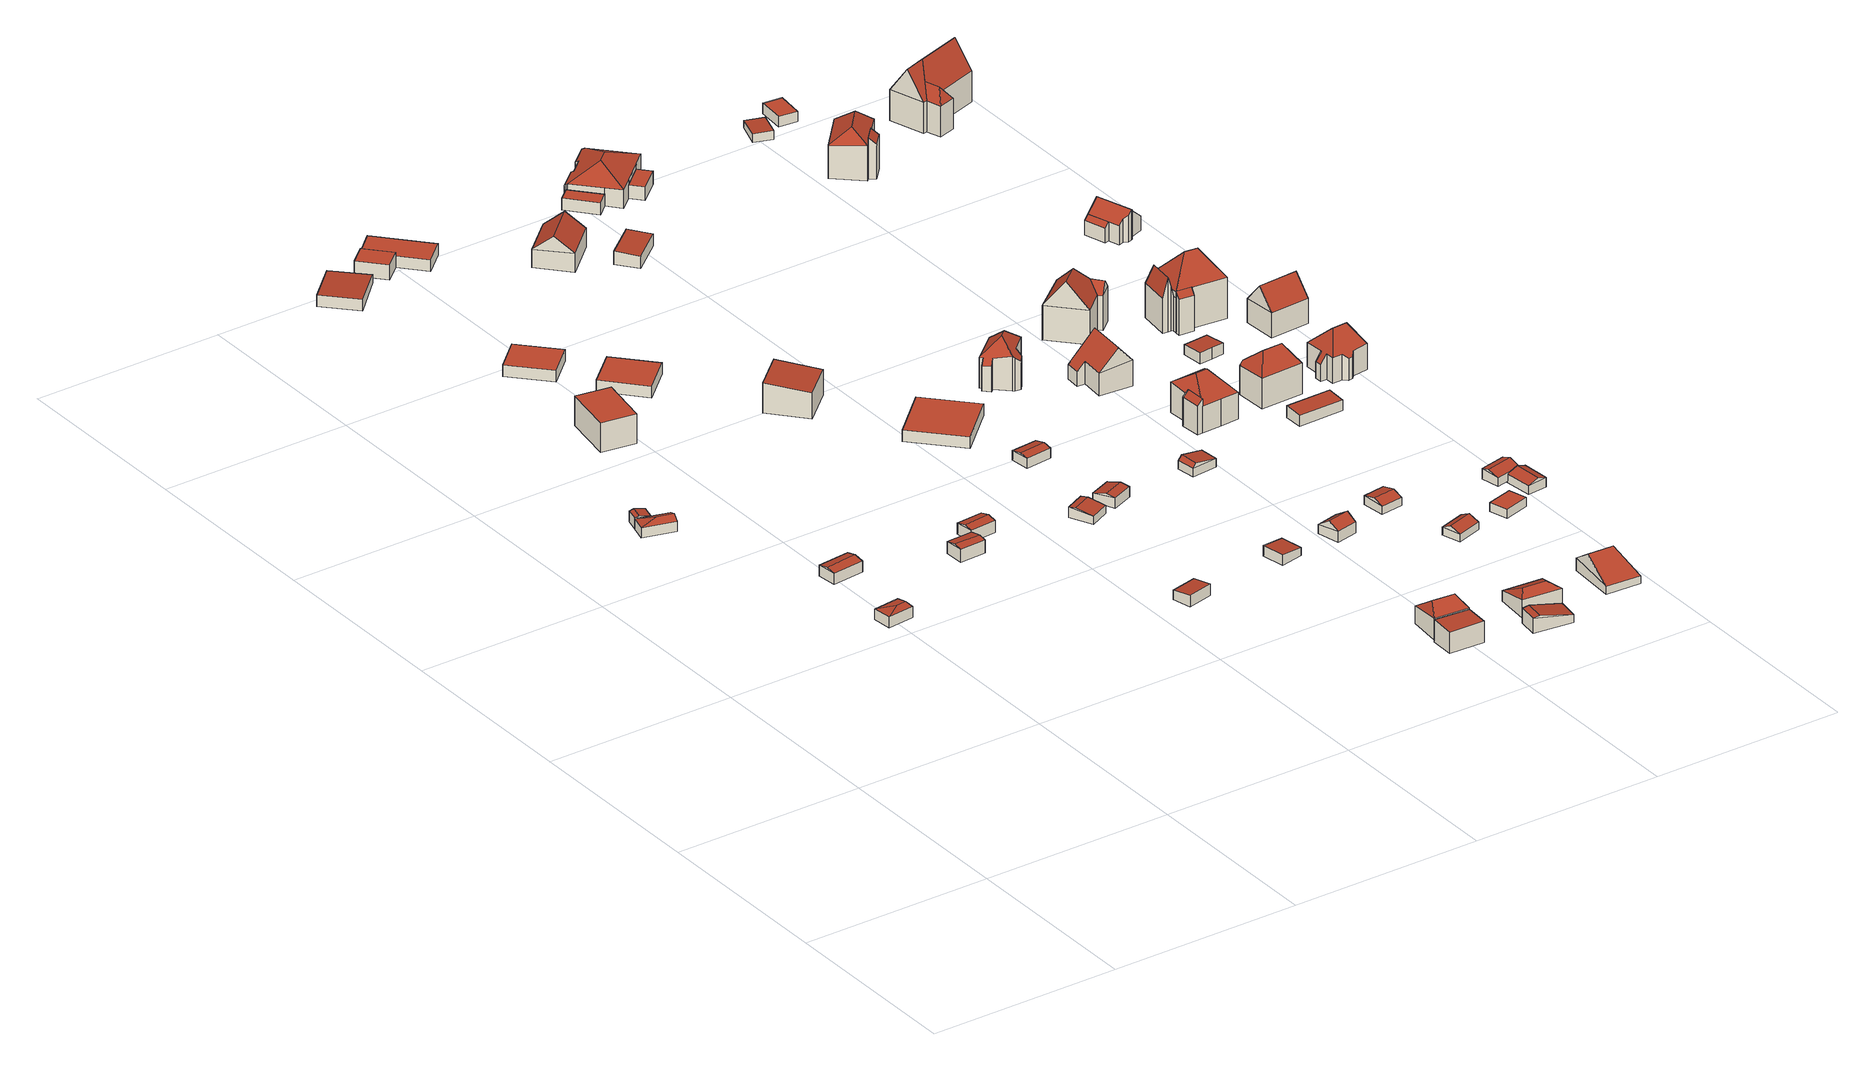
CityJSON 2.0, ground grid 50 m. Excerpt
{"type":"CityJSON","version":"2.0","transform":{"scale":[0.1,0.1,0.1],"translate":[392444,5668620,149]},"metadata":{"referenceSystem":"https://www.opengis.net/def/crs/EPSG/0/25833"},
"CityObjects":{
"building1":{"type":"Building","attributes":{"Gemeindeschluessel":14627140,"Geometrietyp2DReferenz":"3000","function":"31001_9998","roofType":"9999"},"children":["building1-1","building1-2"]},
"building1-1":{"type":"BuildingPart","attributes":{"Dachtyp_tdc":"tdcGableRoof","Dachneigung":10.34,"QualitaetDacherkennung":48,"Geometrietyp2DReferenz":"3000","roofType":"3100","measuredHeight":3.21},"parents":["building1"],"geometry":[{"type":"MultiSurface","lod":"2","boundaries":[[[0,1,2,3,4]],[[1,5,6,2]],[[5,7,8,9,6]],[[5,1,10]],[[0,7,11]],[[1,0,11,10]],[[7,5,10,11]],[[3,2,6,9]],[[4,8,7,0]],[[4,3,9,8]]],"semantics":{"surfaces":[{"type":"WallSurface"},{"type":"RoofSurface"},{"type":"GroundSurface"},{"type":"ClosureSurface"}],"values":[0,0,0,0,0,1,1,2,0,3]}}]},
"building1-2":{"type":"BuildingPart","attributes":{"Dachtyp_tdc":"tdcHipAndGableRoof","Dachneigung":21.65,"QualitaetDacherkennung":57,"Geometrietyp2DReferenz":"3000","roofType":"5000","measuredHeight":3.49},"parents":["building1"],"geometry":[{"type":"MultiSurface","lod":"2","boundaries":[[[12,4,3,13]],[[8,14,15,9]],[[14,16,17,15]],[[16,12,13,17]],[[4,12,18]],[[16,19,18,12]],[[8,4,18,19,14]],[[14,19,16]],[[13,3,9,15,17]],[[9,3,4,8]]],"semantics":{"surfaces":[{"type":"WallSurface"},{"type":"RoofSurface"},{"type":"GroundSurface"},{"type":"ClosureSurface"}],"values":[0,0,0,0,1,1,1,0,2,3]}}]},
"building2":{"type":"Building","attributes":{"Dachtyp_tdc":"tdcHipAndGableRoof","Gemeindeschluessel":14627140,"Dachneigung":10.02,"QualitaetDacherkennung":72,"Geometrietyp2DReferenz":"3000","function":"31001_9998","roofType":"5000","measuredHeight":3.21},"geometry":[{"type":"MultiSurface","lod":"2","boundaries":[[[20,21,22,23]],[[21,24,25,22]],[[24,26,27,25]],[[26,20,23,27]],[[24,21,28]],[[20,26,29]],[[21,20,29,28]],[[26,24,28,29]],[[23,22,25,27]]],"semantics":{"surfaces":[{"type":"WallSurface"},{"type":"RoofSurface"},{"type":"GroundSurface"}],"values":[0,0,0,0,1,0,1,1,2]}}]},
"building3":{"type":"Building","attributes":{"Dachtyp_tdc":"tdcGableRoof","Gemeindeschluessel":14627140,"Dachneigung":11.27,"QualitaetDacherkennung":88,"Geometrietyp2DReferenz":"3000","function":"31001_9998","roofType":"3100","measuredHeight":3.38},"geometry":[{"type":"MultiSurface","lod":"2","boundaries":[[[30,31,32,33]],[[31,34,35,32]],[[34,36,37,35]],[[36,30,33,37]],[[34,31,38]],[[30,36,39]],[[31,30,39,38]],[[36,34,38,39]],[[33,32,35,37]]],"semantics":{"surfaces":[{"type":"WallSurface"},{"type":"RoofSurface"},{"type":"GroundSurface"}],"values":[0,0,0,0,0,0,1,1,2]}}]},
"building4":{"type":"Building","attributes":{"Dachtyp_tdc":"tdcPolyFlatRoof","Gemeindeschluessel":14627140,"Dachneigung":0,"QualitaetDacherkennung":0,"Geometrietyp2DReferenz":"3000","BezugspunktDach":"2000","function":"31001_9998","measuredHeight":7.72},"geometry":[{"type":"MultiSurface","lod":"2","boundaries":[[[40,41,42,43]],[[43,42,44,45]],[[42,41,46,44]],[[41,40,47,46]],[[40,43,45,47]],[[45,44,46,47]]],"semantics":{"surfaces":[{"type":"RoofSurface"},{"type":"WallSurface"},{"type":"GroundSurface"}],"values":[0,1,1,1,1,2]}}]},
"building5":{"type":"Building","attributes":{"Dachtyp_tdc":"tdcGableRoof","Gemeindeschluessel":14627140,"Dachneigung":12.87,"QualitaetDacherkennung":91,"Geometrietyp2DReferenz":"3000","function":"31001_9998","roofType":"3100","measuredHeight":3.84},"geometry":[{"type":"MultiSurface","lod":"2","boundaries":[[[48,49,50,51]],[[49,52,53,50]],[[52,54,55,53]],[[54,48,51,55]],[[52,49,56]],[[48,54,57]],[[49,48,57,56]],[[54,52,56,57]],[[51,50,53,55]]],"semantics":{"surfaces":[{"type":"WallSurface"},{"type":"RoofSurface"},{"type":"GroundSurface"}],"values":[0,0,0,0,0,0,1,1,2]}}]},
"building6":{"type":"Building","attributes":{"Dachtyp_tdc":"tdcPolyFlatRoof","Gemeindeschluessel":14627140,"Dachneigung":0,"QualitaetDacherkennung":0,"Geometrietyp2DReferenz":"3000","BezugspunktDach":"2000","function":"31001_9998","measuredHeight":3},"geometry":[{"type":"MultiSurface","lod":"2","boundaries":[[[58,59,60,61]],[[61,60,62,63]],[[60,59,64,62]],[[59,58,65,64]],[[58,61,63,65]],[[63,62,64,65]]],"semantics":{"surfaces":[{"type":"RoofSurface"},{"type":"WallSurface"},{"type":"GroundSurface"}],"values":[0,1,1,1,1,2]}}]},
"building7":{"type":"Building","attributes":{"Dachtyp_tdc":"tdcPolyFlatRoof","Gemeindeschluessel":14627140,"Dachneigung":3.68,"QualitaetDacherkennung":60,"Geometrietyp2DReferenz":"3000","function":"31001_9998","roofType":"2100","measuredHeight":3},"geometry":[{"type":"MultiSurface","lod":"2","boundaries":[[[66,67,68,69]],[[67,70,71,68]],[[70,72,73,71]],[[72,66,69,73]],[[72,70,67,66]],[[69,68,71,73]]],"semantics":{"surfaces":[{"type":"WallSurface"},{"type":"RoofSurface"},{"type":"GroundSurface"}],"values":[0,0,0,0,1,2]}}]},
"building8":{"type":"Building","attributes":{"Dachtyp_tdc":"tdcGableRoof","Gemeindeschluessel":14627140,"Dachneigung":13.93,"QualitaetDacherkennung":88,"Geometrietyp2DReferenz":"3000","function":"31001_9998","roofType":"3100","measuredHeight":3.6},"geometry":[{"type":"MultiSurface","lod":"2","boundaries":[[[74,75,76,77]],[[75,78,79,76]],[[78,80,81,79]],[[80,74,77,81]],[[78,75,82]],[[74,80,83]],[[75,74,83,82]],[[80,78,82,83]],[[77,76,79,81]]],"semantics":{"surfaces":[{"type":"WallSurface"},{"type":"RoofSurface"},{"type":"GroundSurface"}],"values":[0,0,0,0,0,0,1,1,2]}}]},
"building9":{"type":"Building","attributes":{"Dachtyp_tdc":"tdcPolyFlatRoof","Gemeindeschluessel":14627140,"Dachneigung":0,"QualitaetDacherkennung":75,"Geometrietyp2DReferenz":"3000","function":"31001_9998","roofType":"1000","measuredHeight":3},"geometry":[{"type":"MultiSurface","lod":"2","boundaries":[[[84,85,86,87]],[[85,88,89,86]],[[88,90,91,89]],[[90,84,87,91]],[[90,88,85,84]],[[87,86,89,91]]],"semantics":{"surfaces":[{"type":"WallSurface"},{"type":"RoofSurface"},{"type":"GroundSurface"}],"values":[0,0,0,0,1,2]}}]},
"building10":{"type":"Building","attributes":{"Dachtyp_tdc":"tdcPolyFlatRoof","Gemeindeschluessel":14627140,"Dachneigung":5.53,"QualitaetDacherkennung":72,"Geometrietyp2DReferenz":"3000","function":"31001_9998","roofType":"2100","measuredHeight":2.94},"geometry":[{"type":"MultiSurface","lod":"2","boundaries":[[[92,93,94,95]],[[93,96,97,94]],[[96,98,99,97]],[[98,92,95,99]],[[98,96,93,92]],[[95,94,97,99]]],"semantics":{"surfaces":[{"type":"WallSurface"},{"type":"RoofSurface"},{"type":"GroundSurface"}],"values":[0,0,0,0,1,2]}}]},
"building11":{"type":"Building","attributes":{"Gemeindeschluessel":14627140,"Geometrietyp2DReferenz":"3000","function":"31001_9998","roofType":"9999"},"children":["building11-1","building11-2"]},
"building11-1":{"type":"BuildingPart","attributes":{"Dachtyp_tdc":"tdcPolyFlatRoof","Dachneigung":0,"QualitaetDacherkennung":86,"Geometrietyp2DReferenz":"3000","roofType":"1000","measuredHeight":3.89},"parents":["building11"],"geometry":[{"type":"MultiSurface","lod":"2","boundaries":[[[100,101,102,103,104]],[[101,105,106,102]],[[105,107,108,109,106]],[[107,105,101,100]],[[103,102,106,109]],[[104,108,107,100]],[[104,103,109,108]]],"semantics":{"surfaces":[{"type":"WallSurface"},{"type":"RoofSurface"},{"type":"GroundSurface"},{"type":"ClosureSurface"}],"values":[0,0,0,1,2,0,3]}}]},
"building11-2":{"type":"BuildingPart","attributes":{"Dachtyp_tdc":"tdcPolyFlatRoof","Dachneigung":0,"QualitaetDacherkennung":66,"Geometrietyp2DReferenz":"3000","roofType":"1000","measuredHeight":3},"parents":["building11"],"geometry":[{"type":"MultiSurface","lod":"2","boundaries":[[[110,111,112,113]],[[111,114,115,112]],[[114,104,103,115]],[[108,110,113,109]],[[108,104,114,111,110]],[[113,112,115,103,109]],[[109,103,104,108]]],"semantics":{"surfaces":[{"type":"WallSurface"},{"type":"RoofSurface"},{"type":"GroundSurface"},{"type":"ClosureSurface"}],"values":[0,0,0,0,1,2,3]}}]},
"building12":{"type":"Building","attributes":{"Dachtyp_tdc":"tdcGableRoof","Gemeindeschluessel":14627140,"Dachneigung":11.43,"QualitaetDacherkennung":85,"Geometrietyp2DReferenz":"3000","function":"31001_9998","roofType":"3100","measuredHeight":3.04},"geometry":[{"type":"MultiSurface","lod":"2","boundaries":[[[116,117,118,119]],[[117,120,121,118]],[[120,122,123,121]],[[122,116,119,123]],[[120,117,124]],[[116,122,125]],[[117,116,125,124]],[[122,120,124,125]],[[119,118,121,123]]],"semantics":{"surfaces":[{"type":"WallSurface"},{"type":"RoofSurface"},{"type":"GroundSurface"}],"values":[0,0,0,0,0,0,1,1,2]}}]},
"building13":{"type":"Building","attributes":{"Dachtyp_tdc":"tdcPolyFlatRoof","Gemeindeschluessel":14627140,"Dachneigung":6.08,"QualitaetDacherkennung":38,"Geometrietyp2DReferenz":"3000","function":"31001_9998","roofType":"2100","measuredHeight":7.87},"geometry":[{"type":"MultiSurface","lod":"2","boundaries":[[[126,127,128,129]],[[127,130,131,128]],[[130,132,133,131]],[[132,126,129,133]],[[132,130,127,126]],[[129,128,131,133]]],"semantics":{"surfaces":[{"type":"WallSurface"},{"type":"RoofSurface"},{"type":"GroundSurface"}],"values":[0,0,0,0,1,2]}}]},
"building14":{"type":"Building","attributes":{"Dachtyp_tdc":"tdcGableRoof","Gemeindeschluessel":14627140,"Dachneigung":15.18,"QualitaetDacherkennung":84,"Geometrietyp2DReferenz":"3000","function":"31001_9998","roofType":"3100","measuredHeight":3.23},"geometry":[{"type":"MultiSurface","lod":"2","boundaries":[[[134,135,136,137]],[[135,138,139,136]],[[138,140,141,139]],[[140,134,137,141]],[[138,135,142]],[[134,140,143]],[[135,134,143,142]],[[140,138,142,143]],[[137,136,139,141]]],"semantics":{"surfaces":[{"type":"WallSurface"},{"type":"RoofSurface"},{"type":"GroundSurface"}],"values":[0,0,0,0,0,0,1,1,2]}}]},
"building15":{"type":"Building","attributes":{"Dachtyp_tdc":"tdcGableRoof","Gemeindeschluessel":14627140,"Dachneigung":14.74,"QualitaetDacherkennung":85,"Geometrietyp2DReferenz":"3000","function":"31001_9998","roofType":"3100","measuredHeight":3.11},"geometry":[{"type":"MultiSurface","lod":"2","boundaries":[[[144,145,146,147]],[[145,148,149,146]],[[148,150,151,149]],[[150,144,147,151]],[[148,145,152]],[[144,150,153]],[[145,144,153,152]],[[150,148,152,153]],[[147,146,149,151]]],"semantics":{"surfaces":[{"type":"WallSurface"},{"type":"RoofSurface"},{"type":"GroundSurface"}],"values":[0,0,0,0,0,0,1,1,2]}}]},
"building16":{"type":"Building","attributes":{"Dachtyp_tdc":"tdcPolyFlatRoof","Gemeindeschluessel":14627140,"Dachneigung":0,"QualitaetDacherkennung":0,"Geometrietyp2DReferenz":"3000","BezugspunktDach":"2000","function":"31001_9998","measuredHeight":3},"geometry":[{"type":"MultiSurface","lod":"2","boundaries":[[[154,155,156,157]],[[157,156,158,159]],[[156,155,160,158]],[[155,154,161,160]],[[154,157,159,161]],[[159,158,160,161]]],"semantics":{"surfaces":[{"type":"RoofSurface"},{"type":"WallSurface"},{"type":"GroundSurface"}],"values":[0,1,1,1,1,2]}}]},
"building17":{"type":"Building","attributes":{"Dachtyp_tdc":"tdcPolyFlatRoof","Gemeindeschluessel":14627140,"Dachneigung":4.8,"QualitaetDacherkennung":58,"Geometrietyp2DReferenz":"3000","function":"31001_9998","roofType":"2100","measuredHeight":2.65},"geometry":[{"type":"MultiSurface","lod":"2","boundaries":[[[162,163,164,165]],[[163,166,167,164]],[[166,168,169,167]],[[168,162,165,169]],[[168,166,163,162]],[[165,164,167,169]]],"semantics":{"surfaces":[{"type":"WallSurface"},{"type":"RoofSurface"},{"type":"GroundSurface"}],"values":[0,0,0,0,1,2]}}]},
"building18":{"type":"Building","attributes":{"Dachtyp_tdc":"tdcPolyFlatRoof","Gemeindeschluessel":14627140,"Dachneigung":2.95,"QualitaetDacherkennung":82,"Geometrietyp2DReferenz":"3000","function":"31001_9998","roofType":"2100","measuredHeight":5.86},"geometry":[{"type":"MultiSurface","lod":"2","boundaries":[[[170,171,172,173]],[[171,174,175,172]],[[174,176,177,175]],[[176,170,173,177]],[[176,174,171,170]],[[173,172,175,177]]],"semantics":{"surfaces":[{"type":"WallSurface"},{"type":"RoofSurface"},{"type":"GroundSurface"}],"values":[0,0,0,0,1,2]}}]},
"building19":{"type":"Building","attributes":{"Dachtyp_tdc":"tdcHipRoof","Gemeindeschluessel":14627140,"Dachneigung":34.9,"QualitaetDacherkennung":79,"Geometrietyp2DReferenz":"3000","function":"31001_9998","roofType":"3200","measuredHeight":8.19},"geometry":[{"type":"MultiSurface","lod":"2","boundaries":[[[178,179,180,181]],[[179,182,183,180]],[[182,184,185,183]],[[184,178,181,185]],[[182,179,186]],[[178,184,187]],[[179,178,187,186]],[[184,182,186,187]],[[181,180,183,185]]],"semantics":{"surfaces":[{"type":"WallSurface"},{"type":"RoofSurface"},{"type":"GroundSurface"}],"values":[0,0,0,0,1,1,1,1,2]}}]},
"building20":{"type":"Building","attributes":{"Dachtyp_tdc":"tdcGableRoof","Gemeindeschluessel":14627140,"Dachneigung":38.11,"QualitaetDacherkennung":76,"Geometrietyp2DReferenz":"3000","function":"31001_9998","roofType":"3100","measuredHeight":8.64},"geometry":[{"type":"MultiSurface","lod":"2","boundaries":[[[188,189,190,191]],[[189,192,193,190]],[[192,194,195,193]],[[194,188,191,195]],[[192,189,196]],[[188,194,197]],[[189,188,197,196]],[[194,192,196,197]],[[191,190,193,195]]],"semantics":{"surfaces":[{"type":"WallSurface"},{"type":"RoofSurface"},{"type":"GroundSurface"}],"values":[0,0,0,0,0,0,1,1,2]}}]},
"building21":{"type":"Building","attributes":{"Dachtyp_tdc":"tdcGableRoof","Gemeindeschluessel":14627140,"Dachneigung":33.96,"QualitaetDacherkennung":86,"Geometrietyp2DReferenz":"3000","function":"31001_9998","roofType":"3100","measuredHeight":4.71},"geometry":[{"type":"MultiSurface","lod":"2","boundaries":[[[198,199,200,201]],[[199,202,203,200]],[[202,204,205,203]],[[204,198,201,205]],[[202,199,206]],[[198,204,207]],[[199,198,207,206]],[[204,202,206,207]],[[201,200,203,205]]],"semantics":{"surfaces":[{"type":"WallSurface"},{"type":"RoofSurface"},{"type":"GroundSurface"}],"values":[0,0,0,0,0,0,1,1,2]}}]},
"building22":{"type":"Building","attributes":{"Dachtyp_tdc":"tdcPolyFlatRoof","Gemeindeschluessel":14627140,"Dachneigung":3.11,"QualitaetDacherkennung":86,"Geometrietyp2DReferenz":"3000","function":"31001_9998","roofType":"2100","measuredHeight":3.48},"geometry":[{"type":"MultiSurface","lod":"2","boundaries":[[[208,209,210,211]],[[209,212,213,210]],[[212,214,215,213]],[[214,208,211,215]],[[214,212,209,208]],[[211,210,213,215]]],"semantics":{"surfaces":[{"type":"WallSurface"},{"type":"RoofSurface"},{"type":"GroundSurface"}],"values":[0,0,0,0,1,2]}}]},
"building23":{"type":"Building","attributes":{"Dachtyp_tdc":"tdcGableRoof","Gemeindeschluessel":14627140,"Dachneigung":10.41,"QualitaetDacherkennung":19,"Geometrietyp2DReferenz":"3000","function":"31001_9998","roofType":"3100","measuredHeight":3.31},"geometry":[{"type":"MultiSurface","lod":"2","boundaries":[[[216,217,218,219]],[[217,220,221,218]],[[220,222,223,221]],[[222,216,219,223]],[[220,217,224]],[[216,222,225]],[[217,216,225,224]],[[222,220,224,225]],[[219,218,221,223]]],"semantics":{"surfaces":[{"type":"WallSurface"},{"type":"RoofSurface"},{"type":"GroundSurface"}],"values":[0,0,0,0,0,0,1,1,2]}}]},
"building24":{"type":"Building","attributes":{"Dachtyp_tdc":"tdcGableRoof","Gemeindeschluessel":14627140,"Dachneigung":13.57,"QualitaetDacherkennung":17,"Geometrietyp2DReferenz":"3000","function":"31001_9998","roofType":"3100","measuredHeight":4.27},"geometry":[{"type":"MultiSurface","lod":"2","boundaries":[[[226,227,228,229]],[[227,230,231,228]],[[230,232,233,231]],[[232,226,229,233]],[[230,227,234]],[[226,232,235]],[[227,226,235,234]],[[232,230,234,235]],[[229,228,231,233]]],"semantics":{"surfaces":[{"type":"WallSurface"},{"type":"RoofSurface"},{"type":"GroundSurface"}],"values":[0,0,0,0,0,0,1,1,2]}}]},
"building25":{"type":"Building","attributes":{"Dachtyp_tdc":"tdcHipRoof","Gemeindeschluessel":14627140,"Dachneigung":29.01,"QualitaetDacherkennung":57,"Geometrietyp2DReferenz":"3000","function":"31001_9998","roofType":"3200","measuredHeight":6.36},"geometry":[{"type":"MultiSurface","lod":"2","boundaries":[[[236,237,238,239]],[[237,240,241,238]],[[240,242,243,241]],[[242,236,239,243]],[[240,237,244]],[[236,242,245]],[[237,236,245,244]],[[242,240,244,245]],[[239,238,241,243]]],"semantics":{"surfaces":[{"type":"WallSurface"},{"type":"RoofSurface"},{"type":"GroundSurface"}],"values":[0,0,0,0,1,1,1,1,2]}}]},
"building26":{"type":"Building","attributes":{"Dachtyp_tdc":"tdcPolyFlatRoof","Gemeindeschluessel":14627140,"Dachneigung":0,"QualitaetDacherkennung":51,"Geometrietyp2DReferenz":"3000","function":"31001_9998","roofType":"1000","measuredHeight":3.09},"geometry":[{"type":"MultiSurface","lod":"2","boundaries":[[[246,247,248,249]],[[247,250,251,248]],[[250,252,253,251]],[[252,246,249,253]],[[252,250,247,246]],[[249,248,251,253]]],"semantics":{"surfaces":[{"type":"WallSurface"},{"type":"RoofSurface"},{"type":"GroundSurface"}],"values":[0,0,0,0,1,2]}}]},
"building27":{"type":"Building","attributes":{"Dachtyp_tdc":"tdcHipRoof","Gemeindeschluessel":14627140,"Dachneigung":44.35,"QualitaetDacherkennung":67,"Geometrietyp2DReferenz":"3000","function":"31001_9998","roofType":"3200","measuredHeight":12.16},"geometry":[{"type":"MultiSurface","lod":"2","boundaries":[[[254,255,256,257]],[[255,258,259,256]],[[258,260,261,259]],[[260,262,263,261]],[[262,264,265,263]],[[264,266,267,265]],[[266,268,269,267]],[[268,270,271,269]],[[270,272,273,271]],[[272,274,275,273]],[[274,276,277,275]],[[276,278,279,277]],[[278,280,281,279]],[[280,282,283,281]],[[282,254,257,283]],[[278,276,274,272,270,284]],[[268,266,264,262,260,258,285]],[[270,268,285,284]],[[258,255,254,282,280,278,284,285]],[[257,256,259,261,263,265,267,269,271,273,275,277,279,281,283]]],"semantics":{"surfaces":[{"type":"WallSurface"},{"type":"RoofSurface"},{"type":"GroundSurface"}],"values":[0,0,0,0,0,0,0,0,0,0,0,0,0,0,0,1,1,1,1,2]}}]},
"building28":{"type":"Building","attributes":{"Dachtyp_tdc":"tdcGableRoof","Gemeindeschluessel":14627140,"Dachneigung":13.38,"QualitaetDacherkennung":91,"Geometrietyp2DReferenz":"3000","function":"31001_9998","roofType":"3100","measuredHeight":3.22},"geometry":[{"type":"MultiSurface","lod":"2","boundaries":[[[286,287,288,289]],[[287,290,291,288]],[[290,292,293,291]],[[292,286,289,293]],[[290,287,294]],[[286,292,295]],[[287,286,295,294]],[[292,290,294,295]],[[289,288,291,293]]],"semantics":{"surfaces":[{"type":"WallSurface"},{"type":"RoofSurface"},{"type":"GroundSurface"}],"values":[0,0,0,0,0,0,1,1,2]}}]},
"building29":{"type":"Building","attributes":{"Dachtyp_tdc":"tdcGableRoof","Gemeindeschluessel":14627140,"Dachneigung":25.13,"QualitaetDacherkennung":77,"Geometrietyp2DReferenz":"3000","function":"31001_9998","roofType":"3100","measuredHeight":3.19},"geometry":[{"type":"MultiSurface","lod":"2","boundaries":[[[296,297,298,299]],[[297,300,301,298]],[[300,302,303,301]],[[302,296,299,303]],[[300,297,304]],[[296,302,305]],[[297,296,305,304]],[[302,300,304,305]],[[299,298,301,303]]],"semantics":{"surfaces":[{"type":"WallSurface"},{"type":"RoofSurface"},{"type":"GroundSurface"}],"values":[0,0,0,0,0,0,1,1,2]}}]},
"building30":{"type":"Building","attributes":{"Gemeindeschluessel":14627140,"Geometrietyp2DReferenz":"3000","function":"31001_9998","roofType":"9999"},"children":["building30-1","building30-2"]},
"building30-1":{"type":"BuildingPart","attributes":{"Dachtyp_tdc":"tdcPolyFlatRoof","Dachneigung":0,"QualitaetDacherkennung":54,"Geometrietyp2DReferenz":"3000","roofType":"1000","measuredHeight":3.45},"parents":["building30"],"geometry":[{"type":"MultiSurface","lod":"2","boundaries":[[[306,307,308,309]],[[307,310,311,308]],[[310,312,313,311]],[[312,310,307,306]],[[309,308,311,313]],[[309,313,312,306]]],"semantics":{"surfaces":[{"type":"WallSurface"},{"type":"RoofSurface"},{"type":"GroundSurface"},{"type":"ClosureSurface"}],"values":[0,0,0,1,2,3]}}]},
"building30-2":{"type":"BuildingPart","attributes":{"Dachtyp_tdc":"tdcHipRoof","Dachneigung":27.83,"QualitaetDacherkennung":38,"Geometrietyp2DReferenz":"3000","roofType":"3200","measuredHeight":7.8},"parents":["building30"],"geometry":[{"type":"MultiSurface","lod":"2","boundaries":[[[314,315,316,317]],[[315,318,319,316]],[[318,320,321,319]],[[320,322,323,321]],[[322,324,325,323]],[[324,326,327,325]],[[326,328,329,327]],[[328,330,331,329]],[[330,332,306,309,331]],[[333,334,335,313,312]],[[334,336,249,335]],[[336,337,338,249]],[[337,339,253,338]],[[339,340,341,253]],[[340,314,317,341]],[[337,336,334,342]],[[330,328,326,343]],[[334,333,332,330,343,342]],[[326,324,322,320,318,315,314,340,339,337,342,343]],[[317,316,319,321,323,325,327,329,331,309,313,335,249,338,253,341]],[[312,306,332,333]],[[312,313,309,306]]],"semantics":{"surfaces":[{"type":"WallSurface"},{"type":"RoofSurface"},{"type":"GroundSurface"},{"type":"ClosureSurface"}],"values":[0,0,0,0,0,0,0,0,0,0,0,0,0,0,0,1,1,1,1,2,0,3]}}]},
"building31":{"type":"Building","attributes":{"Gemeindeschluessel":14627140,"Geometrietyp2DReferenz":"3000","function":"31001_9998","roofType":"9999"},"children":["building31-1","building31-2"]},
"building31-1":{"type":"BuildingPart","attributes":{"Dachtyp_tdc":"tdcHipRoof","Dachneigung":29.07,"QualitaetDacherkennung":39,"Geometrietyp2DReferenz":"3000","roofType":"3200","measuredHeight":10.94},"parents":["building31"],"geometry":[{"type":"MultiSurface","lod":"2","boundaries":[[[344,345,346,347]],[[345,348,349,346]],[[348,350,351,349]],[[350,352,353,351]],[[352,354,355,353]],[[350,348,356]],[[345,344,354,357]],[[348,345,357,356]],[[354,352,350,356,357]],[[347,346,349,351,353,355]],[[347,355,354,344]]],"semantics":{"surfaces":[{"type":"WallSurface"},{"type":"RoofSurface"},{"type":"GroundSurface"},{"type":"ClosureSurface"}],"values":[0,0,0,0,0,1,1,1,1,2,3]}}]},
"building31-2":{"type":"BuildingPart","attributes":{"Dachtyp_tdc":"tdcPolyFlatRoof","Dachneigung":42.06,"QualitaetDacherkennung":63,"Geometrietyp2DReferenz":"3000","roofType":"2100","measuredHeight":8.87},"parents":["building31"],"geometry":[{"type":"MultiSurface","lod":"2","boundaries":[[[358,359,344,347,360]],[[361,362,363,355]],[[362,358,360,363]],[[362,361,359,358]],[[360,347,355,363]],[[355,354,344,359,361]],[[355,347,344,354]]],"semantics":{"surfaces":[{"type":"WallSurface"},{"type":"RoofSurface"},{"type":"GroundSurface"},{"type":"ClosureSurface"}],"values":[0,0,0,1,2,0,3]}}]},
"building32":{"type":"Building","attributes":{"Dachtyp_tdc":"tdcFreeFormRoof","Gemeindeschluessel":14627140,"Dachneigung":45.36,"QualitaetDacherkennung":66,"Geometrietyp2DReferenz":"3000","function":"31001_9998","roofType":"5000","measuredHeight":11.01},"geometry":[{"type":"MultiSurface","lod":"2","boundaries":[[[364,365,366,367]],[[365,368,369,366]],[[368,370,371,369]],[[370,372,373,371]],[[372,374,375,373]],[[374,376,377,375]],[[376,378,379,377]],[[378,380,381,379]],[[380,382,383,381]],[[382,364,367,383]],[[365,364,384,385,370,368]],[[378,376,374,372,385,384,382,380]],[[372,370,385]],[[364,382,384]],[[367,366,369,371,373,375,377,379,381,383]]],"semantics":{"surfaces":[{"type":"WallSurface"},{"type":"RoofSurface"},{"type":"GroundSurface"}],"values":[0,0,0,0,0,0,0,0,0,0,1,1,0,0,2]}}]},
"building33":{"type":"Building","attributes":{"Dachtyp_tdc":"tdcHipAndGableRoof","Gemeindeschluessel":14627140,"Dachneigung":30,"QualitaetDacherkennung":54,"Geometrietyp2DReferenz":"3000","function":"31001_9998","roofType":"5000","measuredHeight":6.61},"geometry":[{"type":"MultiSurface","lod":"2","boundaries":[[[386,387,388,389]],[[387,390,391,388]],[[390,392,393,391]],[[392,386,389,393]],[[390,387,394]],[[386,392,395]],[[387,386,395,394]],[[392,390,394,395]],[[389,388,391,393]]],"semantics":{"surfaces":[{"type":"WallSurface"},{"type":"RoofSurface"},{"type":"GroundSurface"}],"values":[0,0,0,0,1,0,1,1,2]}}]},
"building34":{"type":"Building","attributes":{"Dachtyp_tdc":"tdcPolyFlatRoof","Gemeindeschluessel":14627140,"Dachneigung":0,"QualitaetDacherkennung":84,"Geometrietyp2DReferenz":"3000","function":"31001_9998","roofType":"1000","measuredHeight":2.43},"geometry":[{"type":"MultiSurface","lod":"2","boundaries":[[[396,397,398,399]],[[397,400,401,398]],[[400,402,403,401]],[[402,396,399,403]],[[402,400,397,396]],[[399,398,401,403]]],"semantics":{"surfaces":[{"type":"WallSurface"},{"type":"RoofSurface"},{"type":"GroundSurface"}],"values":[0,0,0,0,1,2]}}]},
"building35":{"type":"Building","attributes":{"Dachtyp_tdc":"tdcPolyFlatRoof","Gemeindeschluessel":14627140,"Dachneigung":3.01,"QualitaetDacherkennung":94,"Geometrietyp2DReferenz":"3000","function":"31001_9998","roofType":"2100","measuredHeight":3.12},"geometry":[{"type":"MultiSurface","lod":"2","boundaries":[[[404,405,406,407]],[[405,408,409,406]],[[408,410,411,409]],[[410,404,407,411]],[[410,408,405,404]],[[407,406,409,411]]],"semantics":{"surfaces":[{"type":"WallSurface"},{"type":"RoofSurface"},{"type":"GroundSurface"}],"values":[0,0,0,0,1,2]}}]},
"building36":{"type":"Building","attributes":{"Dachtyp_tdc":"tdcFreeFormRoof","Gemeindeschluessel":14627140,"Dachneigung":24.2,"QualitaetDacherkennung":83,"Geometrietyp2DReferenz":"3000","function":"31001_9998","roofType":"5000","measuredHeight":3.45},"geometry":[{"type":"MultiSurface","lod":"2","boundaries":[[[412,413,414,415]],[[413,416,417,414]],[[416,418,419,417]],[[418,412,415,419]],[[420,421,416,413]],[[418,421,420,412]],[[413,412,420]],[[418,416,421]],[[415,414,417,419]]],"semantics":{"surfaces":[{"type":"WallSurface"},{"type":"RoofSurface"},{"type":"GroundSurface"}],"values":[0,0,0,0,1,1,0,0,2]}}]},
"building37":{"type":"Building","attributes":{"Dachtyp_tdc":"tdcFreeFormRoof","Gemeindeschluessel":14627140,"Dachneigung":39.81,"QualitaetDacherkennung":50,"Geometrietyp2DReferenz":"3000","function":"31001_9998","roofType":"5000","measuredHeight":11.84},"geometry":[{"type":"MultiSurface","lod":"2","boundaries":[[[422,423,424,425]],[[423,426,427,424]],[[426,428,429,427]],[[428,430,431,429]],[[430,432,433,431]],[[432,434,435,433]],[[434,436,437,435]],[[436,422,425,437]],[[436,438,439,422]],[[434,432,440,441]],[[434,441,438,436]],[[441,440,430,428,426,423,439,438]],[[423,422,439]],[[432,430,440]],[[425,424,427,429,431,433,435,437]]],"semantics":{"surfaces":[{"type":"WallSurface"},{"type":"RoofSurface"},{"type":"GroundSurface"}],"values":[0,0,0,0,0,0,0,0,1,1,1,1,0,0,2]}}]},
"building38":{"type":"Building","attributes":{"Dachtyp_tdc":"tdcGableRoof","Gemeindeschluessel":14627140,"Dachneigung":19.53,"QualitaetDacherkennung":90,"Geometrietyp2DReferenz":"3000","function":"31001_9998","roofType":"3100","measuredHeight":3.29},"geometry":[{"type":"MultiSurface","lod":"2","boundaries":[[[442,443,444,445]],[[443,446,447,444]],[[446,448,449,447]],[[448,442,445,449]],[[446,443,450]],[[442,448,451]],[[443,442,451,450]],[[448,446,450,451]],[[445,444,447,449]]],"semantics":{"surfaces":[{"type":"WallSurface"},{"type":"RoofSurface"},{"type":"GroundSurface"}],"values":[0,0,0,0,0,0,1,1,2]}}]},
"building39":{"type":"Building","attributes":{"Dachtyp_tdc":"tdcFreeFormRoof","Gemeindeschluessel":14627140,"Dachneigung":51.19,"QualitaetDacherkennung":17,"Geometrietyp2DReferenz":"3000","function":"31001_9998","roofType":"5000","measuredHeight":15.91},"geometry":[{"type":"MultiSurface","lod":"2","boundaries":[[[452,453,454,455]],[[453,456,457,454]],[[456,458,459,457]],[[458,460,461,459]],[[460,462,463,461]],[[462,452,455,463]],[[464,465,466,462,460]],[[467,464,460,458]],[[467,458,456]],[[465,464,467,456,453]],[[466,465,453,452]],[[466,452,462]],[[455,454,457,459,461,463]]],"semantics":{"surfaces":[{"type":"WallSurface"},{"type":"RoofSurface"},{"type":"GroundSurface"}],"values":[0,0,0,0,0,0,1,1,0,1,1,0,2]}}]},
"building40":{"type":"Building","attributes":{"Dachtyp_tdc":"tdcPolyFlatRoof","Gemeindeschluessel":14627140,"Dachneigung":3.16,"QualitaetDacherkennung":82,"Geometrietyp2DReferenz":"3000","function":"31001_9998","roofType":"2100","measuredHeight":2.9},"geometry":[{"type":"MultiSurface","lod":"2","boundaries":[[[468,469,470,471]],[[469,472,473,470]],[[472,474,475,473]],[[474,476,477,475]],[[476,478,479,477]],[[478,468,471,479]],[[478,476,474,472,469,468]],[[471,470,473,475,477,479]]],"semantics":{"surfaces":[{"type":"WallSurface"},{"type":"RoofSurface"},{"type":"GroundSurface"}],"values":[0,0,0,0,0,0,1,2]}}]},
"building41":{"type":"Building","attributes":{"Dachtyp_tdc":"tdcHipRoof","Gemeindeschluessel":14627140,"Dachneigung":42.81,"QualitaetDacherkennung":60,"Geometrietyp2DReferenz":"3000","function":"31001_9998","roofType":"3200","measuredHeight":11.01},"geometry":[{"type":"MultiSurface","lod":"2","boundaries":[[[480,481,482,483]],[[481,484,485,482]],[[484,486,487,485]],[[486,488,489,487]],[[488,490,491,489]],[[490,492,493,491]],[[492,494,495,493]],[[494,496,497,495]],[[496,498,499,497]],[[498,500,501,499]],[[500,502,503,501]],[[502,480,483,503]],[[498,496,504]],[[494,492,490,488,486,484,505]],[[496,494,505,504]],[[484,481,480,502,500,498,504,505]],[[483,482,485,487,489,491,493,495,497,499,501,503]]],"semantics":{"surfaces":[{"type":"WallSurface"},{"type":"RoofSurface"},{"type":"GroundSurface"}],"values":[0,0,0,0,0,0,0,0,0,0,0,0,1,1,1,1,2]}}]},
"building42":{"type":"Building","attributes":{"Dachtyp_tdc":"tdcPolyFlatRoof","Gemeindeschluessel":14627140,"Dachneigung":2.97,"QualitaetDacherkennung":82,"Geometrietyp2DReferenz":"3000","function":"31001_9998","roofType":"2100","measuredHeight":2.33},"geometry":[{"type":"MultiSurface","lod":"2","boundaries":[[[506,507,508,509]],[[507,510,511,508]],[[510,512,513,511]],[[512,506,509,513]],[[512,510,507,506]],[[509,508,511,513]]],"semantics":{"surfaces":[{"type":"WallSurface"},{"type":"RoofSurface"},{"type":"GroundSurface"}],"values":[0,0,0,0,1,2]}}]},
"building43":{"type":"Building","attributes":{"Gemeindeschluessel":14627140,"Geometrietyp2DReferenz":"3000","function":"31001_9998","roofType":"9999"},"children":["building43-1","building43-2"]},
"building43-1":{"type":"BuildingPart","attributes":{"Dachtyp_tdc":"tdcPolyFlatRoof","Dachneigung":40.02,"QualitaetDacherkennung":40,"Geometrietyp2DReferenz":"3000","roofType":"2100","measuredHeight":10.65},"parents":["building43"],"geometry":[{"type":"MultiSurface","lod":"2","boundaries":[[[514,515,516,517,518]],[[519,520,521]],[[519,522,523,520]],[[522,514,518,523]],[[522,519,515,514]],[[518,517,520,523]],[[519,521,516,515]],[[521,520,517,516]]],"semantics":{"surfaces":[{"type":"WallSurface"},{"type":"RoofSurface"},{"type":"GroundSurface"},{"type":"ClosureSurface"}],"values":[0,0,0,0,1,2,0,3]}}]},
"building43-2":{"type":"BuildingPart","attributes":{"Dachtyp_tdc":"tdcHipRoof","Dachneigung":35.94,"QualitaetDacherkennung":76,"Geometrietyp2DReferenz":"3000","roofType":"3200","measuredHeight":12.17},"parents":["building43"],"geometry":[{"type":"MultiSurface","lod":"2","boundaries":[[[516,524,525,517]],[[524,526,527,525]],[[526,528,529,527]],[[528,530,531,529]],[[530,521,520,531]],[[530,528,532]],[[526,524,533]],[[528,526,533,532]],[[524,516,521,530,532,533]],[[517,525,527,529,531,520]],[[517,520,521,516]]],"semantics":{"surfaces":[{"type":"WallSurface"},{"type":"RoofSurface"},{"type":"GroundSurface"},{"type":"ClosureSurface"}],"values":[0,0,0,0,0,1,1,1,1,2,3]}}]},
"building44":{"type":"Building","attributes":{"Dachtyp_tdc":"tdcPolyFlatRoof","Gemeindeschluessel":14627140,"Dachneigung":0,"QualitaetDacherkennung":89,"Geometrietyp2DReferenz":"3000","function":"31001_9998","roofType":"1000","measuredHeight":2.7},"geometry":[{"type":"MultiSurface","lod":"2","boundaries":[[[534,535,536,537]],[[535,538,539,536]],[[538,540,541,539]],[[540,534,537,541]],[[540,538,535,534]],[[537,536,539,541]]],"semantics":{"surfaces":[{"type":"WallSurface"},{"type":"RoofSurface"},{"type":"GroundSurface"}],"values":[0,0,0,0,1,2]}}]},
"building45":{"type":"Building","attributes":{"Gemeindeschluessel":14627140,"Geometrietyp2DReferenz":"3000","function":"31001_9998","roofType":"9999"},"children":["building45-1","building45-2","building45-3"]},
"building45-1":{"type":"BuildingPart","attributes":{"Dachtyp_tdc":"tdcFreeFormRoof","Dachneigung":74.13,"QualitaetDacherkennung":29,"Geometrietyp2DReferenz":"3000","roofType":"5000","measuredHeight":13.94},"parents":["building45"],"geometry":[{"type":"MultiSurface","lod":"2","boundaries":[[[542,543,544,545]],[[543,546,547,544]],[[546,548,549,547]],[[548,550,551,549]],[[550,552,553,551]],[[554,542,545,555]],[[552,550,556]],[[550,548,546,556]],[[546,543,542,554,542,552,556]],[[545,544,547,549,551,553,545,555]],[[545,553,552,542]]],"semantics":{"surfaces":[{"type":"WallSurface"},{"type":"RoofSurface"},{"type":"GroundSurface"},{"type":"ClosureSurface"}],"values":[0,0,0,0,0,0,1,1,1,2,3]}}]},
"building45-2":{"type":"BuildingPart","attributes":{"Dachtyp_tdc":"tdcPolyFlatRoof","Dachneigung":48.8,"QualitaetDacherkennung":55,"Geometrietyp2DReferenz":"3000","roofType":"2100","measuredHeight":10.72},"parents":["building45"],"geometry":[{"type":"MultiSurface","lod":"2","boundaries":[[[557,558,559,560]],[[558,561,555,559]],[[562,557,560,563,564]],[[562,561,558,557]],[[560,559,555,563]],[[564,565,555,561,562]],[[564,563,555,565]]],"semantics":{"surfaces":[{"type":"WallSurface"},{"type":"RoofSurface"},{"type":"GroundSurface"},{"type":"ClosureSurface"}],"values":[0,0,0,1,2,0,3]}}]},
"building45-3":{"type":"BuildingPart","attributes":{"Dachtyp_tdc":"tdcHipRoof","Dachneigung":48.68,"QualitaetDacherkennung":60,"Geometrietyp2DReferenz":"3000","roofType":"3200","measuredHeight":16.85},"parents":["building45"],"geometry":[{"type":"MultiSurface","lod":"2","boundaries":[[[566,553,552]],[[566,567,568,553]],[[567,569,570,568]],[[569,571,572,570]],[[571,573,574,572]],[[573,575,576,574]],[[575,564,563,576]],[[575,573,571,569,577]],[[567,566,565,578]],[[569,567,578,577]],[[565,564,575,577,578]],[[553,568,570,572,574,576,563,555,545]],[[555,563,564,565,554]],[[566,552,542,554,565]],[[555,554,542,545]],[[545,542,552,553]]],"semantics":{"surfaces":[{"type":"WallSurface"},{"type":"RoofSurface"},{"type":"GroundSurface"},{"type":"ClosureSurface"}],"values":[0,0,0,0,0,0,0,1,1,1,1,2,3,0,3,3]}}]},
"building46":{"type":"Building","attributes":{"Dachtyp_tdc":"tdcGableRoof","Gemeindeschluessel":14627140,"Dachneigung":49.95,"QualitaetDacherkennung":93,"Geometrietyp2DReferenz":"3000","function":"31001_9998","roofType":"3100","measuredHeight":11.61},"geometry":[{"type":"MultiSurface","lod":"2","boundaries":[[[579,580,581,582]],[[580,583,584,581]],[[583,585,586,584]],[[585,579,582,586]],[[583,580,587]],[[579,585,588]],[[580,579,588,587]],[[585,583,587,588]],[[582,581,584,586]]],"semantics":{"surfaces":[{"type":"WallSurface"},{"type":"RoofSurface"},{"type":"GroundSurface"}],"values":[0,0,0,0,0,0,1,1,2]}}]},
"building47":{"type":"Building","attributes":{"Gemeindeschluessel":14627140,"Geometrietyp2DReferenz":"3000","function":"31001_9998","roofType":"9999"},"children":["building47-1","building47-2"]},
"building47-1":{"type":"BuildingPart","attributes":{"Dachtyp_tdc":"tdcPolyFlatRoof","Dachneigung":42.31,"QualitaetDacherkennung":84,"Geometrietyp2DReferenz":"3000","roofType":"2100","measuredHeight":4.94},"parents":["building47"],"geometry":[{"type":"MultiSurface","lod":"2","boundaries":[[[589,590,591,592]],[[590,593,594,591]],[[593,595,596,594]],[[595,593,590,589]],[[592,591,594,596]],[[592,596,595,589]]],"semantics":{"surfaces":[{"type":"WallSurface"},{"type":"RoofSurface"},{"type":"GroundSurface"},{"type":"ClosureSurface"}],"values":[0,0,0,1,2,3]}}]},
"building47-2":{"type":"BuildingPart","attributes":{"Dachtyp_tdc":"tdcGableRoof","Dachneigung":41.9,"QualitaetDacherkennung":88,"Geometrietyp2DReferenz":"3000","roofType":"3100","measuredHeight":7.94},"parents":["building47"],"geometry":[{"type":"MultiSurface","lod":"2","boundaries":[[[597,589,592,598]],[[599,600,596,595]],[[599,601,602,600]],[[601,603,604,602]],[[603,605,606,604]],[[605,607,608,606]],[[607,609,610,608]],[[609,611,612,610]],[[611,613,614,612]],[[613,597,598,614]],[[609,607,605,603,601,599]],[[599,595,589,597,613,611,609]],[[598,592,596,600,602,604,606,608,610,612,614]],[[595,596,592,589]]],"semantics":{"surfaces":[{"type":"WallSurface"},{"type":"RoofSurface"},{"type":"GroundSurface"},{"type":"ClosureSurface"}],"values":[0,0,0,0,0,0,0,0,0,0,1,1,2,3]}}]},
"building48":{"type":"Building","attributes":{"Dachtyp_tdc":"tdcFreeFormRoof","Gemeindeschluessel":14627140,"Dachneigung":55.55,"QualitaetDacherkennung":40,"Geometrietyp2DReferenz":"3000","function":"31001_9998","roofType":"5000","measuredHeight":15.04},"geometry":[{"type":"MultiSurface","lod":"2","boundaries":[[[615,616,617,618]],[[616,619,620,617]],[[619,621,622,620]],[[621,623,624,622]],[[623,625,626,624]],[[625,627,628,626]],[[627,629,630,628]],[[629,615,618,630]],[[631,632,633,629,627]],[[631,627,625]],[[632,631,625,623]],[[634,635,632,623,621]],[[634,621,619]],[[635,634,619,616]],[[633,632,635,616,615]],[[633,615,629]],[[618,617,620,622,624,626,628,630]]],"semantics":{"surfaces":[{"type":"WallSurface"},{"type":"RoofSurface"},{"type":"GroundSurface"}],"values":[0,0,0,0,0,0,0,0,1,0,1,1,1,1,1,0,2]}}]}
},
"vertices":[
[21,1403,277],[30,1437,277],[30,1437,249],[21,1403,249],[21,1403,275],[67,1427,276],[67,1427,249],[58,1393,276],[58,1393,275],[58,1393,249],[41,1434,281],[32,1400,281],
[9,1361,275],[9,1361,249],[105,1380,275],[105,1380,249],[93,1338,275],[93,1338,249],[57,1369,284],[99,1358,284],
[326,748,254],[256,740,254],[256,740,226],[326,748,226],[250,790,253],[250,790,226],[320,798,253],[320,798,226],[296,768,258],[323,771,258],
[251,1007,265],[336,1016,265],[336,1016,237],[251,1007,237],[341,965,265],[341,965,237],[256,956,265],[256,956,237],[338,990,271],[254,980,271],
[206,1897,300],[184,1765,300],[273,1750,300],[296,1882,300],[273,1750,223],[296,1882,223],[184,1765,223],[206,1897,223],
[554,936,259],[624,939,259],[624,939,227],[554,936,227],[626,889,261],[626,889,227],[556,886,261],[556,886,227],[625,909,265],[555,907,265],
[278,2246,246],[208,2181,246],[292,2091,246],[362,2156,246],[292,2091,216],[362,2156,216],[208,2181,216],[278,2246,216],
[212,2695,237],[122,2606,245],[122,2606,215],[212,2695,215],[48,2681,245],[48,2681,215],[138,2770,237],[138,2770,215],
[630,1003,250],[700,1009,250],[700,1009,221],[630,1003,221],[704,960,252],[704,960,221],[634,954,252],[634,954,221],[702,982,257],[632,976,257],
[516,1994,237],[435,1921,237],[435,1921,207],[516,1994,207],[349,2016,237],[349,2016,207],[430,2089,237],[430,2089,207],
[902,479,217],[891,528,212],[891,528,187],[902,479,187],[959,544,212],[959,544,187],[970,496,217],[970,496,187],
[312,2747,237],[269,2708,237],[269,2708,198],[312,2747,198],[312,2747,228],[214,2769,237],[214,2769,198],[257,2807,237],[257,2807,228],[257,2807,198],
[313,2858,228],[422,2736,228],[422,2736,198],[313,2858,198],[366,2686,228],[366,2686,198],
[969,902,230],[918,877,230],[918,877,209],[969,902,209],[890,936,236],[890,936,209],[941,960,236],[941,960,209],[898,919,239],[949,943,239],
[698,1816,270],[774,1730,258],[774,1730,191],[698,1816,191],[692,1657,258],[692,1657,191],[616,1743,270],[616,1743,191],
[981,970,226],[1037,993,226],[1037,993,204],[981,970,204],[1060,938,231],[1060,938,204],[1004,915,231],[1004,915,204],[1051,960,236],[995,937,236],
[950,1240,219],[1020,1247,219],[1020,1247,195],[950,1240,195],[1025,1197,221],[1025,1197,195],[955,1190,221],[955,1190,195],[1023,1218,226],[953,1211,226],
[925,1581,206],[814,1477,206],[920,1363,206],[1032,1467,206],[920,1363,176],[1032,1467,176],[814,1477,176],[925,1581,176],
[1168,568,216],[1227,579,211],[1227,579,189],[1168,568,189],[1238,520,211],[1238,520,189],[1179,509,216],[1179,509,189],
[1320,55,181],[1322,119,184],[1322,119,126],[1320,55,126],[1414,111,184],[1414,111,126],[1413,52,181],[1413,52,126],
[1414,111,187],[1322,119,187],[1322,119,131],[1414,111,131],[1330,205,176],[1330,205,131],[1422,197,176],[1422,197,131],[1340,151,213],[1398,145,213],
[728,2590,235],[642,2511,235],[642,2511,186],[728,2590,186],[574,2585,233],[574,2585,186],[661,2664,233],[661,2664,186],[608,2548,273],[695,2627,273],
[1326,577,214],[1384,590,214],[1384,590,190],[1326,577,190],[1397,531,219],[1397,531,190],[1339,518,219],[1339,518,190],[1392,556,237],[1333,544,237],
[775,2444,215],[736,2493,218],[736,2493,183],[775,2444,183],[817,2559,218],[817,2559,183],[857,2510,215],[857,2510,183],
[1305,1003,214],[1310,953,214],[1310,953,192],[1305,1003,192],[1241,945,214],[1241,945,192],[1235,995,214],[1235,995,192],[1251,947,225],[1245,996,225],
[1636,63,148],[1628,6,148],[1628,6,127],[1636,63,127],[1525,19,166],[1525,19,127],[1532,71,166],[1532,71,127],[1543,17,169],[1550,70,169],
[1636,63,187],[1532,71,187],[1532,71,141],[1636,63,141],[1539,159,168],[1539,159,141],[1643,151,168],[1643,151,141],[1548,92,204],[1609,87,204],
[866,2713,219],[836,2686,219],[836,2686,188],[866,2713,188],[777,2754,219],[777,2754,188],[807,2780,219],[807,2780,188],
[1186,1539,231],[1171,1541,243],[1171,1541,158],[1186,1539,158],[1167,1545,248],[1167,1545,158],[1133,1576,239],[1133,1576,158],[1125,1568,225],[1125,1568,158],[1110,1585,223],[1110,1585,158],[1119,1593,237],[1119,1593,158],[1113,1600,237],[1113,1600,158],[1182,1658,238],[1182,1658,158],[1194,1668,221],[1194,1668,158],[1212,1648,225],[1212,1648,158],[1200,1638,242],[1200,1638,158],[1231,1603,249],[1231,1603,158],[1193,1568,249],[1193,1568,158],[1198,1553,234],[1198,1553,158],[1186,1605,280],[1167,1588,280],
[1490,629,210],[1549,638,210],[1549,638,186],[1490,629,186],[1558,578,206],[1558,578,186],[1498,570,206],[1498,570,186],[1554,604,218],[1494,596,218],
[1565,430,197],[1632,451,197],[1632,451,176],[1565,430,176],[1647,403,195],[1647,403,176],[1580,382,195],[1580,382,176],[1639,429,208],[1572,408,208],
[986,2759,223],[1012,2730,223],[1012,2730,188],[986,2759,188],[955,2681,223],[955,2681,188],[930,2710,223],[930,2710,188],
[851,2823,230],[855,2817,234],[855,2817,188],[851,2823,188],[889,2847,234],[889,2847,188],[884,2853,230],[884,2853,188],[930,2893,230],[930,2893,188],[933,2890,232],[933,2890,188],[935,2887,234],[935,2887,188],[992,2823,235],[992,2823,188],[1021,2790,236],[1021,2790,188],[986,2759,236],[930,2710,236],[895,2680,236],[895,2680,188],[866,2713,235],[809,2777,234],[809,2777,188],[807,2780,232],[804,2783,230],[804,2783,188],[899,2775,266],[929,2801,266],
[1388,1171,249],[1385,1236,254],[1385,1236,175],[1388,1171,175],[1482,1241,254],[1482,1241,175],[1492,1123,245],[1492,1123,175],[1443,1120,245],[1443,1120,175],[1390,1118,245],[1390,1118,175],[1455,1193,285],[1422,1191,285],
[1372,1170,250],[1388,1171,264],[1372,1170,175],[1390,1118,264],[1375,1117,250],[1375,1117,175],
[1326,1431,204],[1331,1494,204],[1331,1494,145],[1326,1431,145],[1310,1496,183],[1310,1496,145],[1312,1534,183],[1312,1534,145],[1402,1531,235],[1402,1531,145],[1420,1532,215],[1420,1532,145],[1432,1518,200],[1432,1518,145],[1430,1502,201],[1430,1502,145],[1419,1493,213],[1419,1493,145],[1414,1425,213],[1414,1425,145],[1376,1427,255],[1384,1532,255],
[1752,172,176],[1844,167,176],[1844,167,143],[1752,172,143],[1837,40,163],[1837,40,143],[1746,45,163],[1746,45,143],[1819,121,209],[1750,124,209],
[1796,428,198],[1729,409,198],[1729,409,174],[1796,428,174],[1715,457,198],[1715,457,174],[1782,476,198],[1782,476,174],
[1589,1020,200],[1588,1070,203],[1588,1070,172],[1589,1020,172],[1708,1072,203],[1708,1072,172],[1709,1022,200],[1709,1022,172],
[1792,532,200],[1782,581,206],[1782,581,178],[1792,532,178],[1850,596,206],[1850,596,178],[1861,547,200],[1861,547,178],[1786,560,212],[1855,575,212],
[1573,1232,236],[1614,1233,247],[1614,1233,161],[1573,1232,161],[1613,1249,235],[1613,1249,161],[1666,1250,235],[1666,1250,161],[1666,1235,247],[1666,1235,161],[1686,1236,236],[1686,1236,161],[1689,1152,241],[1689,1152,161],[1576,1148,241],[1576,1148,161],[1610,1195,280],[1583,1232,247],[1680,1236,247],[1664,1197,280],
[1830,467,198],[1822,539,198],[1822,539,175],[1830,467,175],[1875,545,200],[1875,545,175],[1882,473,200],[1882,473,175],[1851,542,208],[1858,470,208],
[1449,1827,153],[1542,1902,153],[1542,1902,63],[1449,1827,63],[1618,1810,153],[1618,1810,63],[1585,1781,153],[1585,1781,63],[1576,1792,153],[1576,1792,63],[1523,1745,153],[1523,1745,63],[1578,1824,181],[1534,1827,220],[1486,1786,222],[1601,1796,180],
[1610,1438,159],[1605,1494,156],[1605,1494,130],[1610,1438,130],[1640,1497,156],[1640,1497,130],[1672,1500,156],[1672,1500,130],[1678,1445,159],[1678,1445,130],[1645,1442,159],[1645,1442,130],
[1812,1145,215],[1802,1155,224],[1802,1155,158],[1812,1145,158],[1775,1155,225],[1775,1155,158],[1775,1178,224],[1775,1178,158],[1758,1177,202],[1758,1177,158],[1758,1196,201],[1758,1196,158],[1774,1197,223],[1774,1197,158],[1773,1251,220],[1773,1251,158],[1872,1254,222],[1872,1254,158],[1875,1161,226],[1875,1161,158],[1832,1155,223],[1832,1155,158],[1825,1146,215],[1825,1146,158],[1849,1205,268],[1809,1203,268],
[1392,2829,189],[1369,2763,193],[1369,2763,170],[1392,2829,170],[1322,2778,193],[1322,2778,170],[1344,2845,189],[1344,2845,170],
[1499,2544,216],[1484,2557,233],[1484,2557,217],[1484,2557,126],[1499,2544,126],[1515,2591,232],[1515,2591,126],[1515,2591,217],[1530,2578,216],[1530,2578,126],
[1478,2550,217],[1478,2550,126],[1411,2610,212],[1411,2610,126],[1492,2701,211],[1492,2701,126],[1560,2640,217],[1560,2640,126],[1515,2651,248],[1466,2596,248],
[1416,2810,191],[1422,2880,191],[1422,2880,164],[1416,2810,164],[1472,2875,191],[1472,2875,164],[1465,2805,191],[1465,2805,164],
[1729,1711,139],[1723,1711,162],[1723,1711,49],[1729,1711,49],[1715,1712,189],[1715,1712,49],[1701,1714,139],[1701,1714,49],[1710,1794,139],[1710,1794,49],[1738,1791,139],[1738,1791,49],[1728,1698,139],[1728,1698,49],[1723,1779,189],
[1765,1681,142],[1727,1685,142],[1727,1685,49],[1765,1681,49],[1728,1698,157],[1767,1694,157],[1767,1694,49],[1767,1694,156],[1728,1698,156],
[1738,1791,146],[1741,1819,142],[1741,1819,49],[1873,1805,142],[1873,1805,49],[1877,1760,133],[1877,1760,49],[1866,1747,149],[1866,1747,49],[1859,1684,156],[1859,1684,49],[1819,1744,218],[1786,1747,218],
[1938,1480,171],[1833,1474,171],[1833,1474,106],[1938,1480,106],[1828,1562,169],[1828,1562,106],[1933,1568,169],[1933,1568,106],[1830,1517,223],[1935,1523,223],
[1884,2183,56],[1872,2179,45],[1872,2179,7],[1884,2183,7],[1855,2236,45],[1855,2236,7],[1866,2239,56],[1866,2239,7],
[1893,2155,56],[1893,2155,7],[1899,2250,86],[1899,2250,7],[1943,2264,45],[1943,2264,7],[1970,2179,45],[1970,2179,7],[1937,2168,76],[1937,2168,7],[1931,2157,84],[1931,2157,7],[1929,2156,86],[1929,2156,7],[1918,2153,76],[1918,2153,7],[1907,2159,68],[1907,2159,7],
[1887,2721,194],[1770,2684,194],[1770,2684,114],[1887,2721,114],[1782,2645,194],[1782,2645,114],[1738,2632,194],[1738,2632,114],[1726,2670,194],[1726,2670,114],[1717,2668,194],[1717,2668,114],[1688,2760,194],[1688,2760,114],[1858,2814,194],[1858,2814,114],[1703,2714,264],[1757,2731,264],[1873,2768,264],[1753,2660,227],[1741,2699,227]
]}
